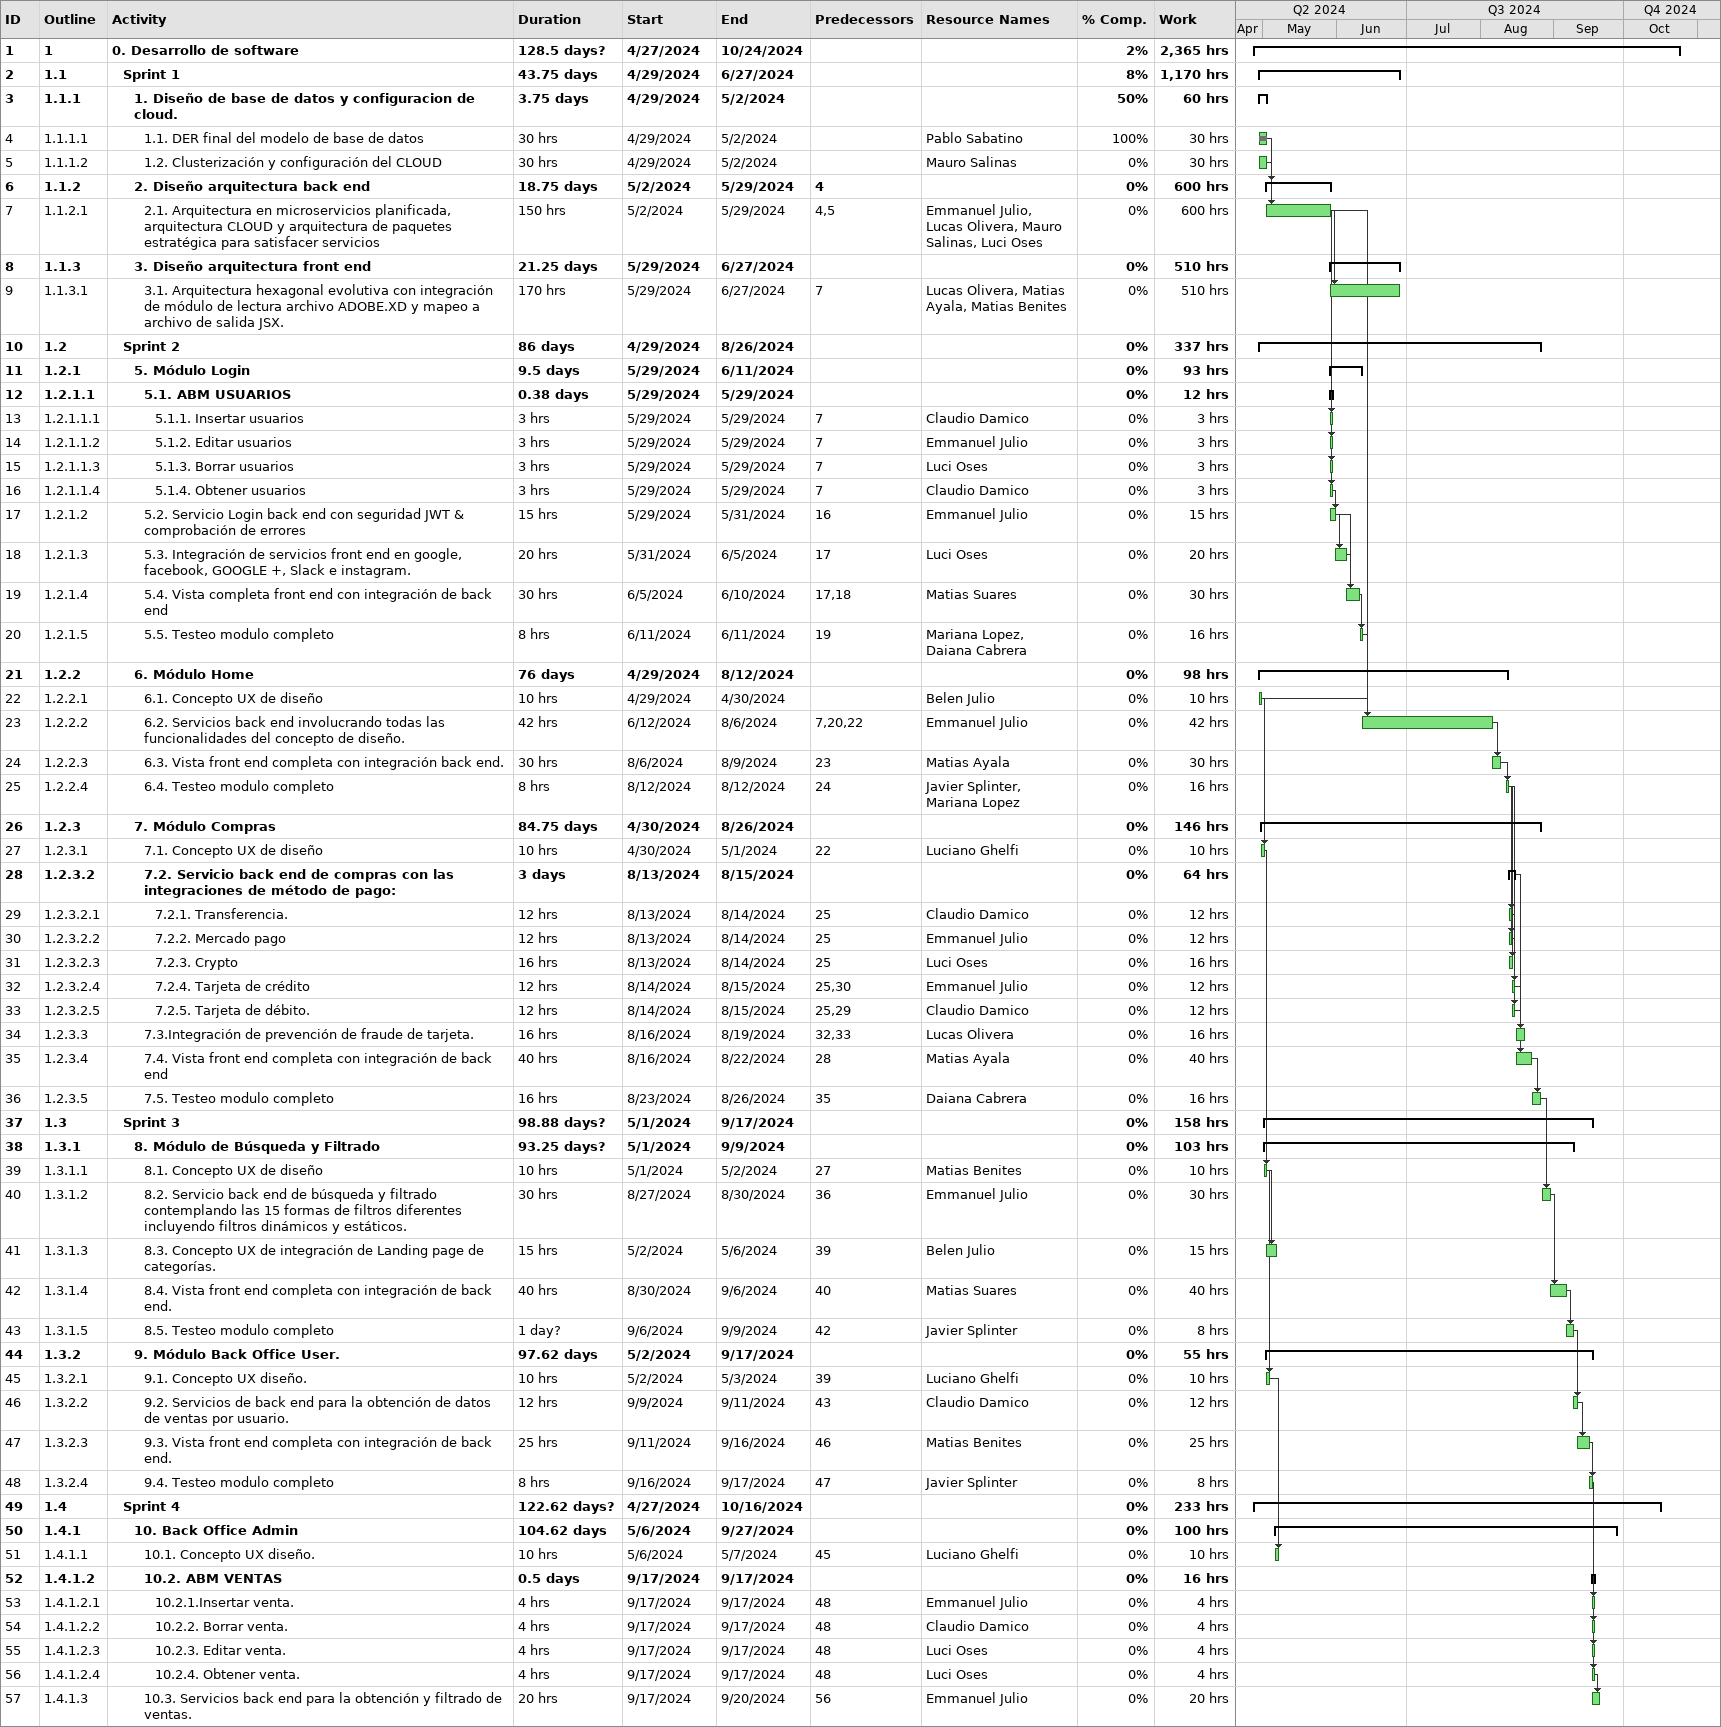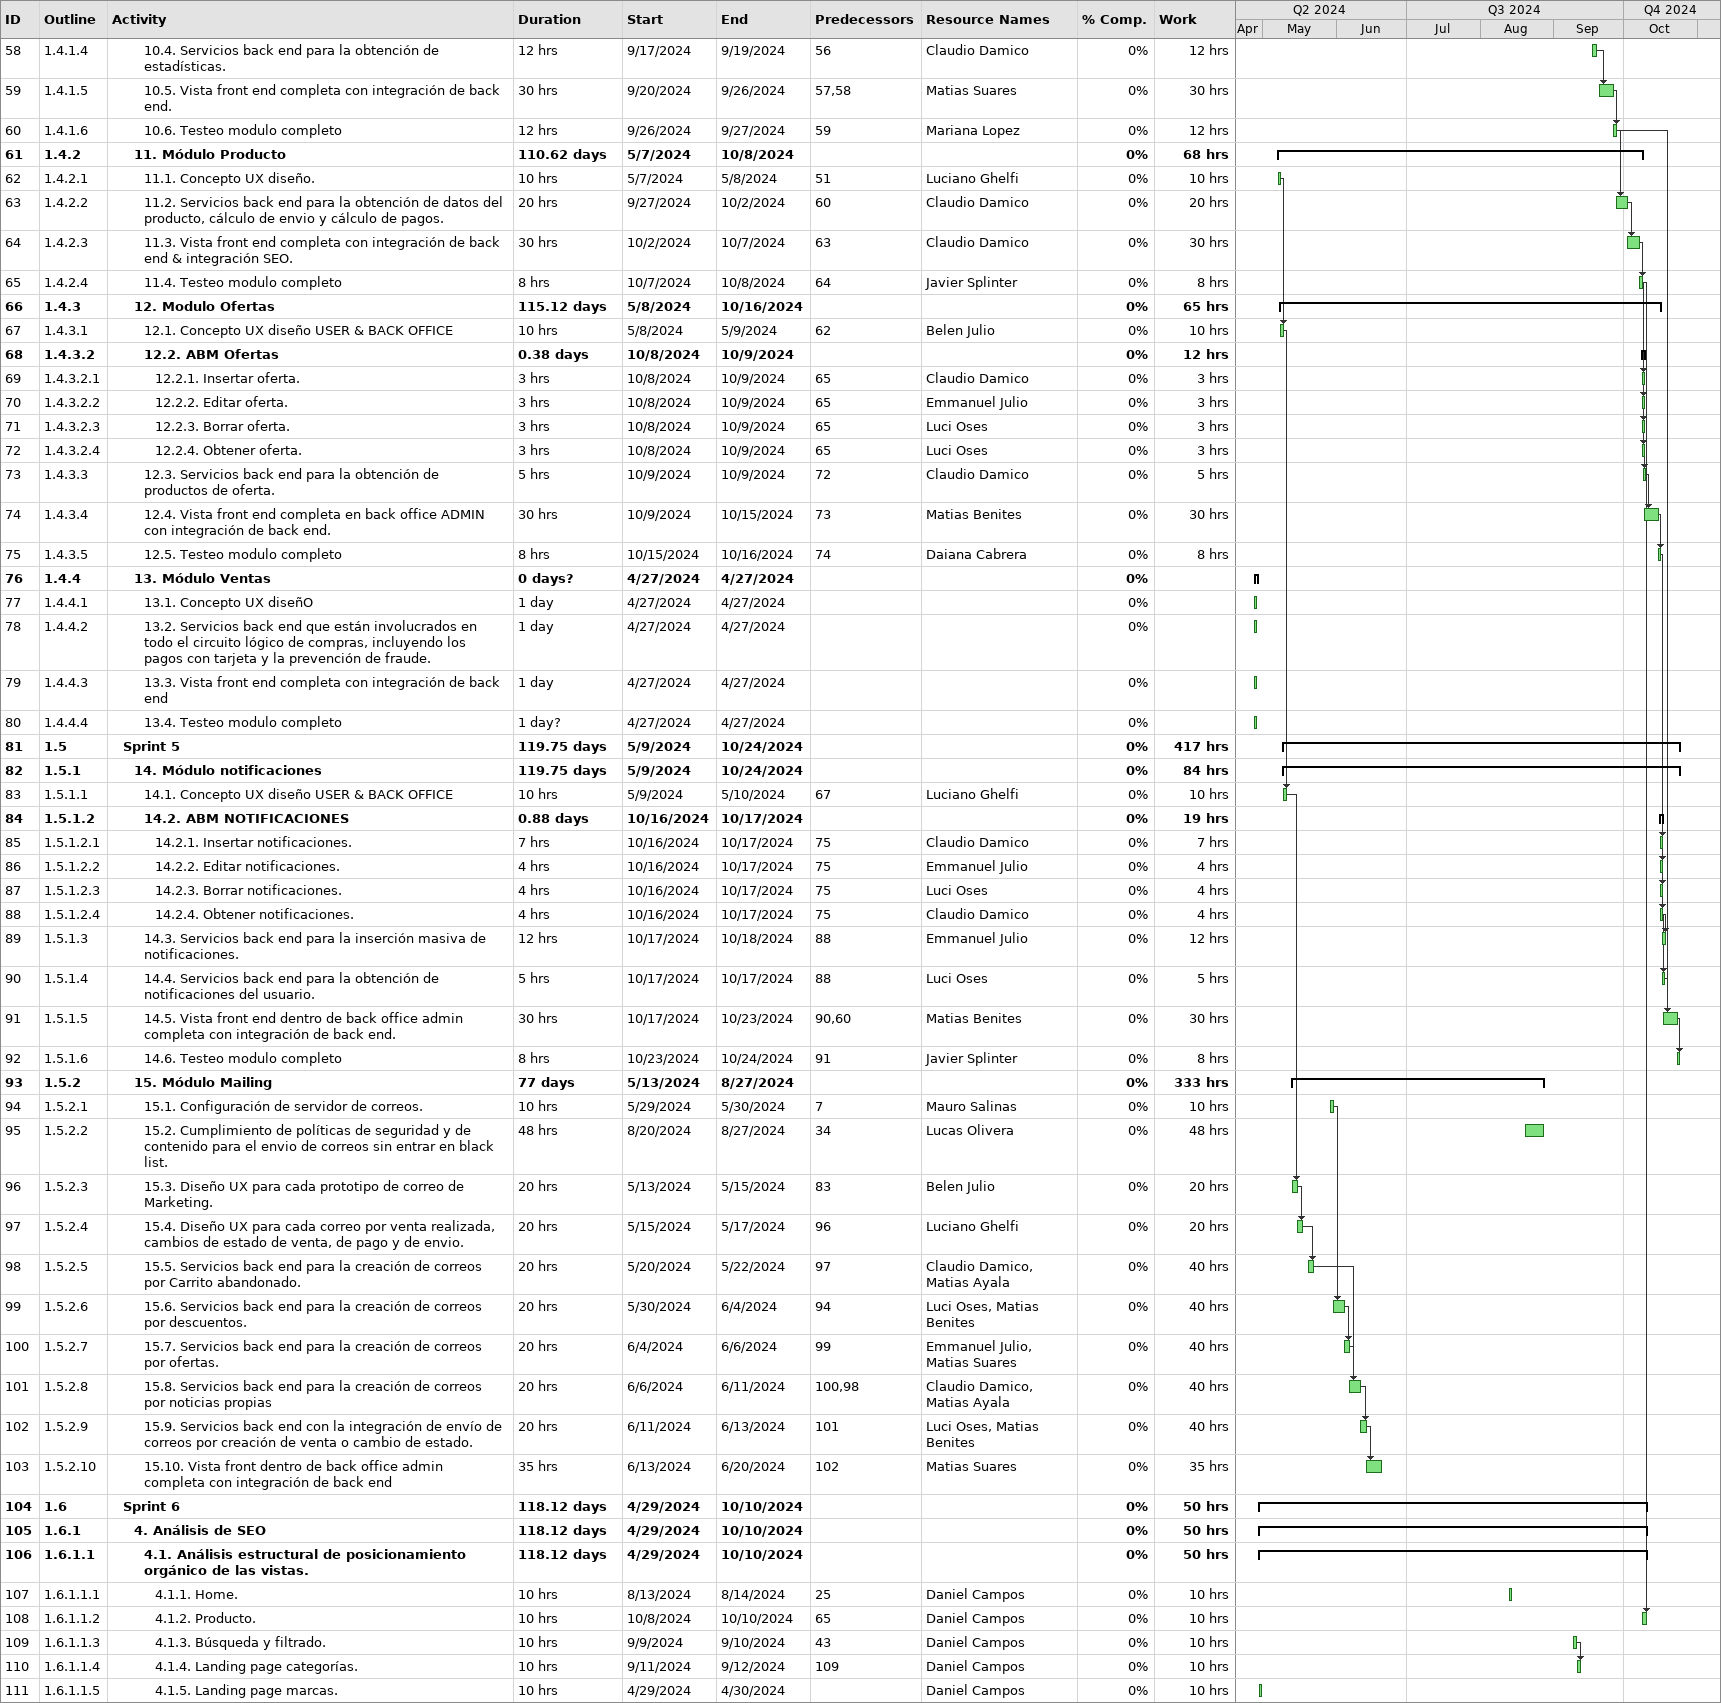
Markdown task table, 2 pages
| ID | WBS | Task | Duration | Start | Finish | Predecessors | Resources | % complete | Work (h) |
|---|---|---|---|---|---|---|---|---|---|
| 1 | 1 | **0. Desarrollo de software** | 128.5d? | 2024-04-27 | 2024-10-24 |  |  | 2 | 2365 |
| 2 | 1.1 | **Sprint 1** | 43.75d | 2024-04-29 | 2024-06-27 |  |  | 8 | 1170 |
| 3 | 1.1.1 | **1. Diseño de base de datos y configuracion de cloud.** | 3.75d | 2024-04-29 | 2024-05-02 |  |  | 50 | 60 |
| 4 | 1.1.1.1 | 1.1. DER final del modelo de base de datos | 30h | 2024-04-29 | 2024-05-02 |  | Pablo Sabatino | 100 | 30 |
| 5 | 1.1.1.2 | 1.2. Clusterización y configuración del CLOUD | 30h | 2024-04-29 | 2024-05-02 |  | Mauro Salinas | 0 | 30 |
| 6 | 1.1.2 | **2. Diseño arquitectura back end** | 18.75d | 2024-05-02 | 2024-05-29 | 4 |  | 0 | 600 |
| 7 | 1.1.2.1 | 2.1. Arquitectura en microservicios planificada, arquitectura CLOUD y arquitectura de paquetes estratégica para satisfacer servicios | 150h | 2024-05-02 | 2024-05-29 | 4, 5 | Emmanuel Julio, Lucas Olivera, Mauro Salinas, Luci Oses | 0 | 600 |
| 8 | 1.1.3 | **3. Diseño arquitectura front end** | 21.25d | 2024-05-29 | 2024-06-27 |  |  | 0 | 510 |
| 9 | 1.1.3.1 | 3.1. Arquitectura hexagonal evolutiva con integración de módulo de lectura archivo ADOBE.XD y mapeo a archivo de salida JSX. | 170h | 2024-05-29 | 2024-06-27 | 7 | Lucas Olivera, Matias Ayala, Matias Benites | 0 | 510 |
| 10 | 1.2 | **Sprint 2** | 86d | 2024-04-29 | 2024-08-26 |  |  | 0 | 337 |
| 11 | 1.2.1 | **5. Módulo Login** | 9.5d | 2024-05-29 | 2024-06-11 |  |  | 0 | 93 |
| 12 | 1.2.1.1 | **5.1. ABM USUARIOS** | 0.38d | 2024-05-29 | 2024-05-29 |  |  | 0 | 12 |
| 13 | 1.2.1.1.1 | 5.1.1. Insertar usuarios | 3h | 2024-05-29 | 2024-05-29 | 7 | Claudio Damico | 0 | 3 |
| 14 | 1.2.1.1.2 | 5.1.2. Editar usuarios | 3h | 2024-05-29 | 2024-05-29 | 7 | Emmanuel Julio | 0 | 3 |
| 15 | 1.2.1.1.3 | 5.1.3. Borrar usuarios | 3h | 2024-05-29 | 2024-05-29 | 7 | Luci Oses | 0 | 3 |
| 16 | 1.2.1.1.4 | 5.1.4. Obtener usuarios | 3h | 2024-05-29 | 2024-05-29 | 7 | Claudio Damico | 0 | 3 |
| 17 | 1.2.1.2 | 5.2. Servicio Login back end con seguridad JWT & comprobación de errores | 15h | 2024-05-29 | 2024-05-31 | 16 | Emmanuel Julio | 0 | 15 |
| 18 | 1.2.1.3 | 5.3. Integración de servicios front end en google, facebook, GOOGLE +, Slack e instagram. | 20h | 2024-05-31 | 2024-06-05 | 17 | Luci Oses | 0 | 20 |
| 19 | 1.2.1.4 | 5.4. Vista completa front end con integración de back end | 30h | 2024-06-05 | 2024-06-10 | 17, 18 | Matias Suares | 0 | 30 |
| 20 | 1.2.1.5 | 5.5. Testeo modulo completo | 8h | 2024-06-11 | 2024-06-11 | 19 | Mariana Lopez, Daiana Cabrera | 0 | 16 |
| 21 | 1.2.2 | **6. Módulo Home** | 76d | 2024-04-29 | 2024-08-12 |  |  | 0 | 98 |
| 22 | 1.2.2.1 | 6.1. Concepto UX de diseño | 10h | 2024-04-29 | 2024-04-30 |  | Belen Julio | 0 | 10 |
| 23 | 1.2.2.2 | 6.2. Servicios back end involucrando todas las funcionalidades del concepto de diseño. | 42h | 2024-06-12 | 2024-08-06 | 7, 20, 22 | Emmanuel Julio | 0 | 42 |
| 24 | 1.2.2.3 | 6.3. Vista front end completa con integración back end. | 30h | 2024-08-06 | 2024-08-09 | 23 | Matias Ayala | 0 | 30 |
| 25 | 1.2.2.4 | 6.4. Testeo modulo completo | 8h | 2024-08-12 | 2024-08-12 | 24 | Javier Splinter, Mariana Lopez | 0 | 16 |
| 26 | 1.2.3 | **7. Módulo Compras** | 84.75d | 2024-04-30 | 2024-08-26 |  |  | 0 | 146 |
| 27 | 1.2.3.1 | 7.1. Concepto UX de diseño | 10h | 2024-04-30 | 2024-05-01 | 22 | Luciano Ghelfi | 0 | 10 |
| 28 | 1.2.3.2 | **7.2. Servicio back end de compras con las integraciones de método de pago:** | 3d | 2024-08-13 | 2024-08-15 |  |  | 0 | 64 |
| 29 | 1.2.3.2.1 | 7.2.1. Transferencia. | 12h | 2024-08-13 | 2024-08-14 | 25 | Claudio Damico | 0 | 12 |
| 30 | 1.2.3.2.2 | 7.2.2. Mercado pago | 12h | 2024-08-13 | 2024-08-14 | 25 | Emmanuel Julio | 0 | 12 |
| 31 | 1.2.3.2.3 | 7.2.3. Crypto | 16h | 2024-08-13 | 2024-08-14 | 25 | Luci Oses | 0 | 16 |
| 32 | 1.2.3.2.4 | 7.2.4. Tarjeta de crédito | 12h | 2024-08-14 | 2024-08-15 | 25, 30 | Emmanuel Julio | 0 | 12 |
| 33 | 1.2.3.2.5 | 7.2.5. Tarjeta de débito. | 12h | 2024-08-14 | 2024-08-15 | 25, 29 | Claudio Damico | 0 | 12 |
| 34 | 1.2.3.3 | 7.3.Integración de prevención de fraude de tarjeta. | 16h | 2024-08-16 | 2024-08-19 | 32, 33 | Lucas Olivera | 0 | 16 |
| 35 | 1.2.3.4 | 7.4. Vista front end completa con integración de back end | 40h | 2024-08-16 | 2024-08-22 | 28 | Matias Ayala | 0 | 40 |
| 36 | 1.2.3.5 | 7.5. Testeo modulo completo | 16h | 2024-08-23 | 2024-08-26 | 35 | Daiana Cabrera | 0 | 16 |
| 37 | 1.3 | **Sprint 3** | 98.88d? | 2024-05-01 | 2024-09-17 |  |  | 0 | 158 |
| 38 | 1.3.1 | **8. Módulo de Búsqueda y Filtrado** | 93.25d? | 2024-05-01 | 2024-09-09 |  |  | 0 | 103 |
| 39 | 1.3.1.1 | 8.1. Concepto UX de diseño | 10h | 2024-05-01 | 2024-05-02 | 27 | Matias Benites | 0 | 10 |
| 40 | 1.3.1.2 | 8.2. Servicio back end de búsqueda y filtrado contemplando las 15 formas de filtros diferentes incluyendo filtros dinámicos y estáticos. | 30h | 2024-08-27 | 2024-08-30 | 36 | Emmanuel Julio | 0 | 30 |
| 41 | 1.3.1.3 | 8.3. Concepto UX de integración de Landing page de categorías. | 15h | 2024-05-02 | 2024-05-06 | 39 | Belen Julio | 0 | 15 |
| 42 | 1.3.1.4 | 8.4. Vista front end completa con integración de back end. | 40h | 2024-08-30 | 2024-09-06 | 40 | Matias Suares | 0 | 40 |
| 43 | 1.3.1.5 | 8.5. Testeo modulo completo | 1d? | 2024-09-06 | 2024-09-09 | 42 | Javier Splinter | 0 | 8 |
| 44 | 1.3.2 | **9. Módulo Back Office User.** | 97.62d | 2024-05-02 | 2024-09-17 |  |  | 0 | 55 |
| 45 | 1.3.2.1 | 9.1. Concepto UX diseño. | 10h | 2024-05-02 | 2024-05-03 | 39 | Luciano Ghelfi | 0 | 10 |
| 46 | 1.3.2.2 | 9.2. Servicios de back end para la obtención de datos de ventas por usuario. | 12h | 2024-09-09 | 2024-09-11 | 43 | Claudio Damico | 0 | 12 |
| 47 | 1.3.2.3 | 9.3. Vista front end completa con integración de back end. | 25h | 2024-09-11 | 2024-09-16 | 46 | Matias Benites | 0 | 25 |
| 48 | 1.3.2.4 | 9.4. Testeo modulo completo | 8h | 2024-09-16 | 2024-09-17 | 47 | Javier Splinter | 0 | 8 |
| 49 | 1.4 | **Sprint 4** | 122.62d? | 2024-04-27 | 2024-10-16 |  |  | 0 | 233 |
| 50 | 1.4.1 | **10. Back Office Admin** | 104.62d | 2024-05-06 | 2024-09-27 |  |  | 0 | 100 |
| 51 | 1.4.1.1 | 10.1. Concepto UX diseño. | 10h | 2024-05-06 | 2024-05-07 | 45 | Luciano Ghelfi | 0 | 10 |
| 52 | 1.4.1.2 | **10.2. ABM VENTAS** | 0.5d | 2024-09-17 | 2024-09-17 |  |  | 0 | 16 |
| 53 | 1.4.1.2.1 | 10.2.1.Insertar venta. | 4h | 2024-09-17 | 2024-09-17 | 48 | Emmanuel Julio | 0 | 4 |
| 54 | 1.4.1.2.2 | 10.2.2. Borrar venta. | 4h | 2024-09-17 | 2024-09-17 | 48 | Claudio Damico | 0 | 4 |
| 55 | 1.4.1.2.3 | 10.2.3. Editar venta. | 4h | 2024-09-17 | 2024-09-17 | 48 | Luci Oses | 0 | 4 |
| 56 | 1.4.1.2.4 | 10.2.4. Obtener venta. | 4h | 2024-09-17 | 2024-09-17 | 48 | Luci Oses | 0 | 4 |
| 57 | 1.4.1.3 | 10.3. Servicios back end para la obtención y filtrado de ventas. | 20h | 2024-09-17 | 2024-09-20 | 56 | Emmanuel Julio | 0 | 20 |
| 58 | 1.4.1.4 | 10.4. Servicios back end para la obtención de estadísticas. | 12h | 2024-09-17 | 2024-09-19 | 56 | Claudio Damico | 0 | 12 |
| 59 | 1.4.1.5 | 10.5. Vista front end completa con integración de back end. | 30h | 2024-09-20 | 2024-09-26 | 57, 58 | Matias Suares | 0 | 30 |
| 60 | 1.4.1.6 | 10.6. Testeo modulo completo | 12h | 2024-09-26 | 2024-09-27 | 59 | Mariana Lopez | 0 | 12 |
| 61 | 1.4.2 | **11. Módulo Producto** | 110.62d | 2024-05-07 | 2024-10-08 |  |  | 0 | 68 |
| 62 | 1.4.2.1 | 11.1. Concepto UX diseño. | 10h | 2024-05-07 | 2024-05-08 | 51 | Luciano Ghelfi | 0 | 10 |
| 63 | 1.4.2.2 | 11.2. Servicios back end para la obtención de datos del producto, cálculo de envio y cálculo de pagos. | 20h | 2024-09-27 | 2024-10-02 | 60 | Claudio Damico | 0 | 20 |
| 64 | 1.4.2.3 | 11.3. Vista front end completa con integración de back end & integración SEO. | 30h | 2024-10-02 | 2024-10-07 | 63 | Claudio Damico | 0 | 30 |
| 65 | 1.4.2.4 | 11.4. Testeo modulo completo | 8h | 2024-10-07 | 2024-10-08 | 64 | Javier Splinter | 0 | 8 |
| 66 | 1.4.3 | **12. Modulo Ofertas** | 115.12d | 2024-05-08 | 2024-10-16 |  |  | 0 | 65 |
| 67 | 1.4.3.1 | 12.1. Concepto UX diseño USER & BACK OFFICE | 10h | 2024-05-08 | 2024-05-09 | 62 | Belen Julio | 0 | 10 |
| 68 | 1.4.3.2 | **12.2. ABM Ofertas** | 0.38d | 2024-10-08 | 2024-10-09 |  |  | 0 | 12 |
| 69 | 1.4.3.2.1 | 12.2.1. Insertar oferta. | 3h | 2024-10-08 | 2024-10-09 | 65 | Claudio Damico | 0 | 3 |
| 70 | 1.4.3.2.2 | 12.2.2. Editar oferta. | 3h | 2024-10-08 | 2024-10-09 | 65 | Emmanuel Julio | 0 | 3 |
| 71 | 1.4.3.2.3 | 12.2.3. Borrar oferta. | 3h | 2024-10-08 | 2024-10-09 | 65 | Luci Oses | 0 | 3 |
| 72 | 1.4.3.2.4 | 12.2.4. Obtener oferta. | 3h | 2024-10-08 | 2024-10-09 | 65 | Luci Oses | 0 | 3 |
| 73 | 1.4.3.3 | 12.3. Servicios back end para la obtención de productos de oferta. | 5h | 2024-10-09 | 2024-10-09 | 72 | Claudio Damico | 0 | 5 |
| 74 | 1.4.3.4 | 12.4. Vista front end completa en back office ADMIN con integración de back end. | 30h | 2024-10-09 | 2024-10-15 | 73 | Matias Benites | 0 | 30 |
| 75 | 1.4.3.5 | 12.5. Testeo modulo completo | 8h | 2024-10-15 | 2024-10-16 | 74 | Daiana Cabrera | 0 | 8 |
| 76 | 1.4.4 | **13. Módulo Ventas** | 0d? | 2024-04-27 | 2024-04-27 |  |  | 0 |  |
| 77 | 1.4.4.1 | 13.1. Concepto UX diseñO | 1d | 2024-04-27 | 2024-04-27 |  |  | 0 |  |
| 78 | 1.4.4.2 | 13.2. Servicios back end que están involucrados en todo el circuito lógico de compras, incluyendo los pagos con tarjeta y la prevención de fraude. | 1d | 2024-04-27 | 2024-04-27 |  |  | 0 |  |
| 79 | 1.4.4.3 | 13.3. Vista front end completa con integración de back end | 1d | 2024-04-27 | 2024-04-27 |  |  | 0 |  |
| 80 | 1.4.4.4 | 13.4. Testeo modulo completo | 1d? | 2024-04-27 | 2024-04-27 |  |  | 0 |  |
| 81 | 1.5 | **Sprint 5** | 119.75d | 2024-05-09 | 2024-10-24 |  |  | 0 | 417 |
| 82 | 1.5.1 | **14. Módulo notificaciones** | 119.75d | 2024-05-09 | 2024-10-24 |  |  | 0 | 84 |
| 83 | 1.5.1.1 | 14.1. Concepto UX diseño USER & BACK OFFICE | 10h | 2024-05-09 | 2024-05-10 | 67 | Luciano Ghelfi | 0 | 10 |
| 84 | 1.5.1.2 | **14.2. ABM NOTIFICACIONES** | 0.88d | 2024-10-16 | 2024-10-17 |  |  | 0 | 19 |
| 85 | 1.5.1.2.1 | 14.2.1. Insertar notificaciones. | 7h | 2024-10-16 | 2024-10-17 | 75 | Claudio Damico | 0 | 7 |
| 86 | 1.5.1.2.2 | 14.2.2. Editar notificaciones. | 4h | 2024-10-16 | 2024-10-17 | 75 | Emmanuel Julio | 0 | 4 |
| 87 | 1.5.1.2.3 | 14.2.3. Borrar notificaciones. | 4h | 2024-10-16 | 2024-10-17 | 75 | Luci Oses | 0 | 4 |
| 88 | 1.5.1.2.4 | 14.2.4. Obtener notificaciones. | 4h | 2024-10-16 | 2024-10-17 | 75 | Claudio Damico | 0 | 4 |
| 89 | 1.5.1.3 | 14.3. Servicios back end para la inserción masiva de notificaciones. | 12h | 2024-10-17 | 2024-10-18 | 88 | Emmanuel Julio | 0 | 12 |
| 90 | 1.5.1.4 | 14.4. Servicios back end para la obtención de notificaciones del usuario. | 5h | 2024-10-17 | 2024-10-17 | 88 | Luci Oses | 0 | 5 |
| 91 | 1.5.1.5 | 14.5. Vista front end dentro de back office admin completa con integración de back end. | 30h | 2024-10-17 | 2024-10-23 | 90, 60 | Matias Benites | 0 | 30 |
| 92 | 1.5.1.6 | 14.6. Testeo modulo completo | 8h | 2024-10-23 | 2024-10-24 | 91 | Javier Splinter | 0 | 8 |
| 93 | 1.5.2 | **15. Módulo Mailing** | 77d | 2024-05-13 | 2024-08-27 |  |  | 0 | 333 |
| 94 | 1.5.2.1 | 15.1. Configuración de servidor de correos. | 10h | 2024-05-29 | 2024-05-30 | 7 | Mauro Salinas | 0 | 10 |
| 95 | 1.5.2.2 | 15.2. Cumplimiento de políticas de seguridad y de contenido para el envio de correos sin entrar en black list. | 48h | 2024-08-20 | 2024-08-27 | 34 | Lucas Olivera | 0 | 48 |
| 96 | 1.5.2.3 | 15.3. Diseño UX para cada prototipo de correo de Marketing. | 20h | 2024-05-13 | 2024-05-15 | 83 | Belen Julio | 0 | 20 |
| 97 | 1.5.2.4 | 15.4. Diseño UX para cada correo por venta realizada, cambios de estado de venta, de pago y de envio. | 20h | 2024-05-15 | 2024-05-17 | 96 | Luciano Ghelfi | 0 | 20 |
| 98 | 1.5.2.5 | 15.5. Servicios back end para la creación de correos por Carrito abandonado. | 20h | 2024-05-20 | 2024-05-22 | 97 | Claudio Damico, Matias Ayala | 0 | 40 |
| 99 | 1.5.2.6 | 15.6. Servicios back end para la creación de correos por descuentos. | 20h | 2024-05-30 | 2024-06-04 | 94 | Luci Oses, Matias Benites | 0 | 40 |
| 100 | 1.5.2.7 | 15.7. Servicios back end para la creación de correos por ofertas. | 20h | 2024-06-04 | 2024-06-06 | 99 | Emmanuel Julio, Matias Suares | 0 | 40 |
| 101 | 1.5.2.8 | 15.8. Servicios back end para la creación de correos por noticias propias | 20h | 2024-06-06 | 2024-06-11 | 100, 98 | Claudio Damico, Matias Ayala | 0 | 40 |
| 102 | 1.5.2.9 | 15.9. Servicios back end con la integración de envío de correos por creación de venta o cambio de estado. | 20h | 2024-06-11 | 2024-06-13 | 101 | Luci Oses, Matias Benites | 0 | 40 |
| 103 | 1.5.2.10 | 15.10. Vista front dentro de back office admin completa con integración de back end | 35h | 2024-06-13 | 2024-06-20 | 102 | Matias Suares | 0 | 35 |
| 104 | 1.6 | **Sprint 6** | 118.12d | 2024-04-29 | 2024-10-10 |  |  | 0 | 50 |
| 105 | 1.6.1 | **4. Análisis de SEO** | 118.12d | 2024-04-29 | 2024-10-10 |  |  | 0 | 50 |
| 106 | 1.6.1.1 | **4.1. Análisis estructural de posicionamiento orgánico de las vistas.** | 118.12d | 2024-04-29 | 2024-10-10 |  |  | 0 | 50 |
| 107 | 1.6.1.1.1 | 4.1.1. Home. | 10h | 2024-08-13 | 2024-08-14 | 25 | Daniel Campos | 0 | 10 |
| 108 | 1.6.1.1.2 | 4.1.2. Producto. | 10h | 2024-10-08 | 2024-10-10 | 65 | Daniel Campos | 0 | 10 |
| 109 | 1.6.1.1.3 | 4.1.3. Búsqueda y filtrado. | 10h | 2024-09-09 | 2024-09-10 | 43 | Daniel Campos | 0 | 10 |
| 110 | 1.6.1.1.4 | 4.1.4. Landing page categorías. | 10h | 2024-09-11 | 2024-09-12 | 109 | Daniel Campos | 0 | 10 |
| 111 | 1.6.1.1.5 | 4.1.5. Landing page marcas. | 10h | 2024-04-29 | 2024-04-30 |  | Daniel Campos | 0 | 10 |
